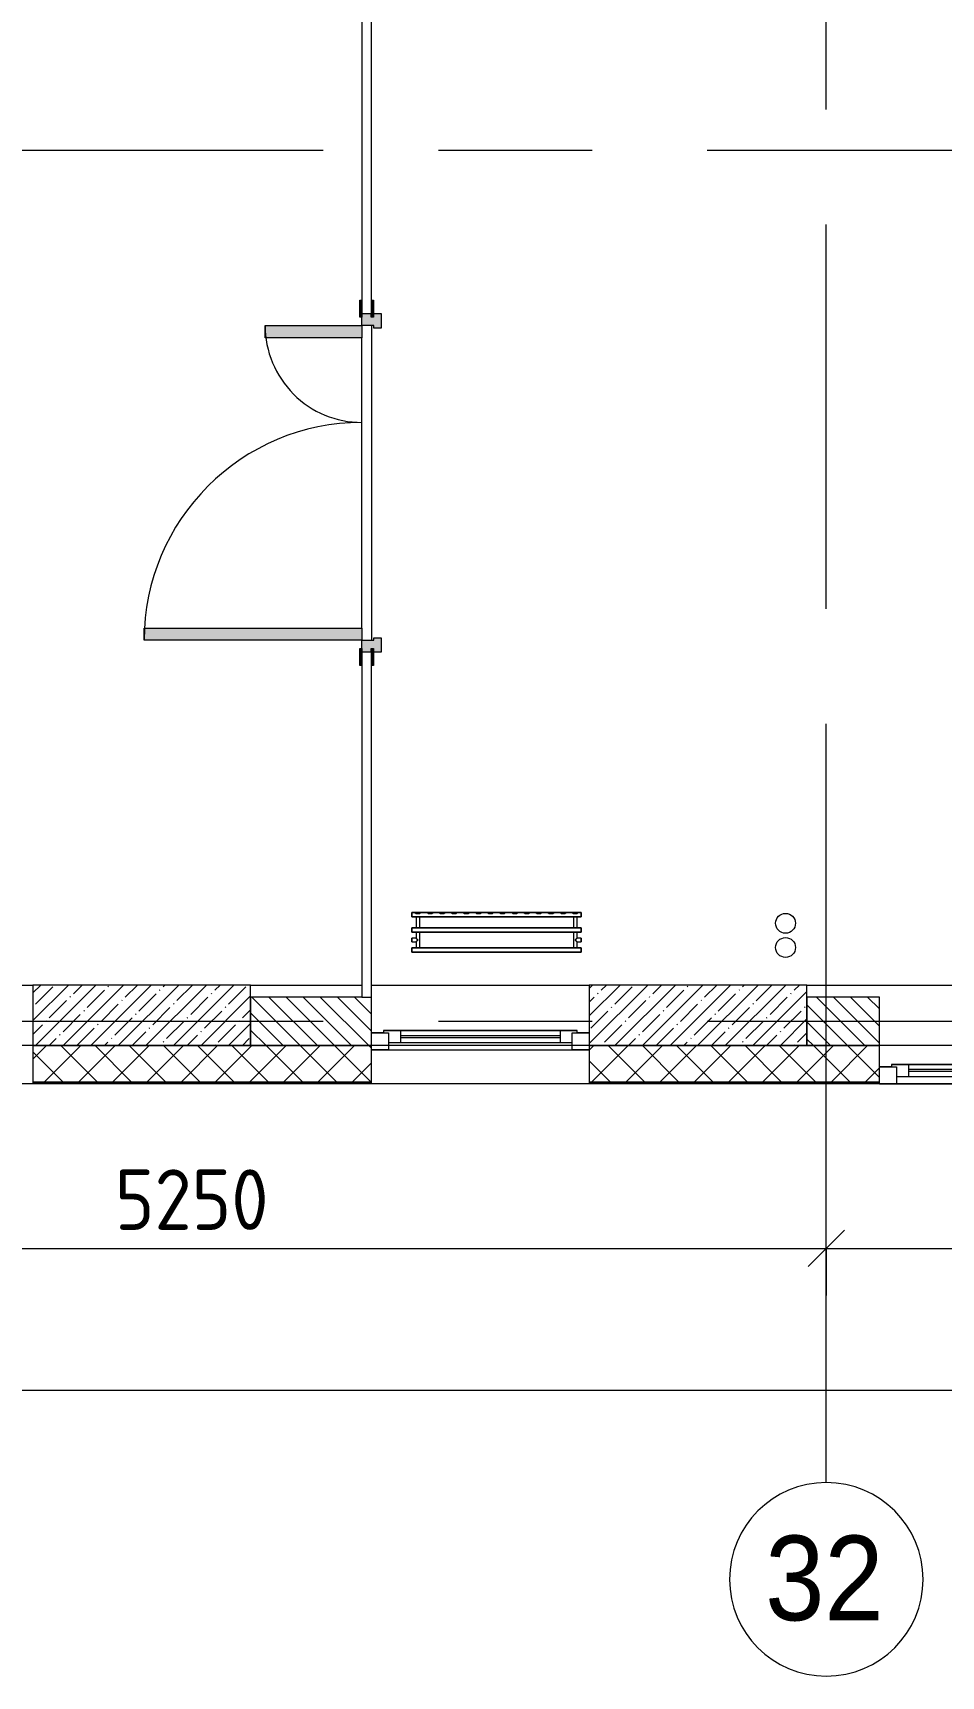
# Model space of a CAD drawing. Header units: millimetres. Extents: x 2623 to 210903, y -8553 to 29000.
# Drawn here: x 54226 to 57980, y -2706 to 4085 of the extents above; entities that cross this region are included whole.
import ezdxf

# ---------------------------------------------------------------- set-up
doc = ezdxf.new("R2010")
doc.units = ezdxf.units.MM
doc.linetypes.add('Осевая', pattern=[3175, 635, -476.25, 1587.5, -476.25])
for name, color, linetype, lineweight in [('A-ANNO-DIMS', 7, 'Continuous', 9), ('A-ANNO-DIMS-100', 7, 'Continuous', 9), ('A-DETL', 7, 'Continuous', 9), ('A-GLAZ', 7, 'Continuous', 9), ('A-WALL', 7, 'Continuous', 9), ('A-WALL-1', 7, 'Continuous', 13), ('I-WALL', 7, 'Continuous', 9), ('S-COLS', 7, 'Continuous', 9), ('Оси', 7, 'Continuous', 9), ('Оси-1', 7, 'Continuous', 20), ('Оси-2', 7, 'Осевая', 9)]:
    doc.layers.add(name, color=color, linetype=linetype, lineweight=lineweight)
for name, color, linetype, lineweight, true_color in [('A-DOOR-1', 7, 'Continuous', 9, 0xaaaaaa), ('A-DOOR-2', 7, 'Continuous', 9, 0xe2e2e2), ('A-DOOR-FRAM-1', 7, 'Continuous', 9, 0xe2e2e2), ('A-DOOR-FRAM-2', 7, 'Continuous', 9, 0xaaaaaa), ('M-EQPM-1', 7, 'Continuous', 9, 0xaaaaaa)]:
    doc.layers.add(name, color=color, linetype=linetype, lineweight=lineweight, true_color=true_color)
doc.styles.add('Arial', font='arial.ttf', dxfattribs={"width": 0.9, "height": 350})
doc.styles.add('ISOCPEUR', font='isocpeur.ttf', dxfattribs={"width": 0.9, "height": 250})
doc.dimstyles.new('ISO-2_5_0_9К_БОЛЬШОЙ', dxfattribs={"dimscale": 304.8, "dimtxt": 248.995294, "dimasz": 0.492126, "dimexe": 0.393701, "dimexo": 0.984252, "dimgap": 0, "dimtad": 1, "dimdec": 0, "dimrnd": 10, "dimzin": 0, "dimdsep": 46, "dimtxsty": 'ISOCPEUR', "dimblk1": 'OBLIQUE', "dimblk2": 'OBLIQUE', "dimsah": 1, "dimcen": 0.09, "dimdle": 0.393701, "dimazin": 0, "dimtfac": 1, "dimtdec": 4, "dimtix": 1, "dimtmove": 0, "dimatfit": 3, "dimfxl": 1, "dimtvp": 1, "dimtolj": 1, "dimtzin": 0, "dimarcsym": 2})
pattern_1 = [(45, (-63704.33, 0), (-57.024626, 57.024626), []), (45, (-63647.31, 0), (-57.024626, 57.024626), [100.806, -20.161, 3.353, -16.808])]

# ---------------------------------------------------------------- blocks, each defined once
blk = doc.blocks.new('120_Окно_СКБ_2Ст_Фрамуга сверху - 120_Окно_СКБ_2Ст_2300х2500_h_ ДОО-22877115-План монтажа стен и перегородок 3 этажа в осях 23-33')
at = {"layer": 'A-GLAZ'}
for p, q in [((-1150, 13), (-1150, 83)), ((-1150, 83), (-1080, 83)), ((1150, 83), (-1150, 83)), ((-1080, 83), (-1080, 13)), ((-1080, 83), (1080, 83)), ((520, 13), (520, 83)), ((520, 83), (590, 83)), ((590, 83), (590, 13)), ((1080, 13), (1080, 83)), ((1080, 83), (1150, 83)), ((1150, 83), (1150, 13)), ((-1080, 13), (-1150, 13)), ((-1150, 13), (-1100, 13)), ((-1080, 13), (-1100, 13)), ((-1100, 13), (-1100, 3)), ((-1100, 3), (540, 3)), ((540, 3), (-1100, 3)), ((520, 53), (-1080, 53)), ((-1080, 53), (-1080, 13)), ((-1030, 3), (-1030, 53)), ((-1030, 33), (470, 33)), ((470, 23), (-1030, 23)), ((470, 3), (470, 53)), ((520, 13), (520, 53)), ((590, 13), (520, 13)), ((540, 13), (520, 13)), ((540, 13), (570, 13)), ((540, 13), (570, 13)), ((540, 3), (540, 13)), ((590, 13), (570, 13)), ((570, 13), (570, 3)), ((570, 3), (1100, 3)), ((1100, 3), (570, 3)), ((1080, 53), (590, 53)), ((590, 53), (590, 13)), ((640, 3), (640, 53)), ((640, 33), (1030, 33)), ((1030, 23), (640, 23)), ((1030, 3), (1030, 53)), ((1080, 13), (1080, 53)), ((1150, 13), (1080, 13)), ((1100, 13), (1080, 13)), ((1100, 13), (1150, 13)), ((1100, 3), (1100, 13))]:
    blk.add_line(p, q, dxfattribs=at)
blk = doc.blocks.new('120_Окно_СКБ_1Ст - 120_Окно_СКБ_1Ст 900х2500_h_ с форточкой-22876038-План монтажа стен и перегородок 3 этажа в осях 23-33')
at = {"layer": 'A-GLAZ'}
for p, q in [((-450, -127), (-450, -57)), ((-450, -57), (-380, -57)), ((450, -57), (-450, -57)), ((-380, -57), (-380, -127)), ((380, -127), (380, -57)), ((380, -57), (450, -57)), ((450, -57), (450, -127)), ((-380, -127), (-450, -127)), ((-450, -127), (-400, -127)), ((-380, -127), (-400, -127)), ((-400, -127), (-400, -137)), ((380, -87), (-380, -87)), ((-380, -87), (-380, -127)), ((-330, -137), (-330, -87)), ((-330, -107), (330, -107)), ((330, -117), (-330, -117)), ((330, -137), (330, -87)), ((380, -127), (380, -87)), ((450, -127), (380, -127)), ((400, -127), (380, -127)), ((400, -127), (450, -127)), ((400, -137), (400, -127)), ((-400, -137), (400, -137)), ((400, -137), (-400, -137))]:
    blk.add_line(p, q, dxfattribs=at)
blk = doc.blocks.new('radiator_prado_classic_z_tip_30_po exemplyaru - Classic Z Тип 30-300-V28-План монтажа стен и перегородок 3 этажа в осях 23-33')
at = {"layer": 'M-EQPM-1'}
for p, q in [((0, 228), (0, 210)), ((700, 228), (0, 228)), ((0, 210), (0, 228)), ((0, 228), (12.5, 228)), ((0, 210), (700, 210)), ((17.5, 210), (0, 210)), ((12.5, 228), (37.5, 228)), ((37.5, 228), (12.5, 228)), ((12.5, 228), (37.5, 228)), ((12.5, 228), (17.5, 223)), ((12.5, 228), (17.5, 223)), ((32.5, 223), (17.5, 223)), ((17.5, 223), (32.5, 223)), ((17.5, 210), (17.5, 164)), ((17.5, 210), (17.5, 164)), ((26.9, 210), (17.5, 210)), ((17.5, 210), (32.5, 210)), ((32.5, 210), (17.5, 210)), ((17.5, 210), (32.2, 210)), ((26.2, 210), (18.5, 210)), ((32.5, 210), (26.9, 210)), ((31.5, 210), (26.9, 210)), ((32.2, 210), (32.5, 210)), ((32.5, 223), (37.5, 228)), ((37.5, 228), (32.5, 223)), ((32.5, 164), (32.5, 210)), ((32.5, 164), (32.5, 210)), ((667.5, 210), (32.5, 210)), ((37.5, 228), (62.5, 228)), ((62.5, 228), (87.5, 228)), ((87.5, 228), (62.5, 228)), ((62.5, 228), (87.5, 228)), ((62.5, 228), (67.5, 223)), ((62.5, 228), (67.5, 223)), ((82.5, 223), (67.5, 223)), ((67.5, 223), (82.5, 223)), ((82.5, 223), (87.5, 228)), ((87.5, 228), (82.5, 223)), ((87.5, 228), (112.5, 228)), ((112.5, 228), (137.5, 228)), ((137.5, 228), (112.5, 228)), ((112.5, 228), (137.5, 228)), ((112.5, 228), (117.5, 223)), ((112.5, 228), (117.5, 223)), ((132.5, 223), (117.5, 223)), ((117.5, 223), (132.5, 223)), ((132.5, 223), (137.5, 228)), ((137.5, 228), (132.5, 223)), ((137.5, 228), (162.5, 228)), ((162.5, 228), (187.5, 228)), ((187.5, 228), (162.5, 228)), ((162.5, 228), (187.5, 228)), ((162.5, 228), (167.5, 223)), ((162.5, 228), (167.5, 223)), ((182.5, 223), (167.5, 223)), ((167.5, 223), (182.5, 223)), ((182.5, 223), (187.5, 228)), ((187.5, 228), (182.5, 223)), ((187.5, 228), (212.5, 228)), ((212.5, 228), (237.5, 228)), ((237.5, 228), (212.5, 228)), ((212.5, 228), (237.5, 228)), ((212.5, 228), (217.5, 223)), ((212.5, 228), (217.5, 223)), ((232.5, 223), (217.5, 223)), ((217.5, 223), (232.5, 223)), ((232.5, 223), (237.5, 228)), ((237.5, 228), (232.5, 223)), ((237.5, 228), (262.5, 228)), ((262.5, 228), (287.5, 228)), ((287.5, 228), (262.5, 228)), ((262.5, 228), (287.5, 228)), ((262.5, 228), (267.5, 223)), ((262.5, 228), (267.5, 223)), ((282.5, 223), (267.5, 223)), ((267.5, 223), (282.5, 223)), ((282.5, 223), (287.5, 228)), ((287.5, 228), (282.5, 223)), ((287.5, 228), (312.5, 228)), ((312.5, 228), (337.5, 228)), ((337.5, 228), (312.5, 228)), ((312.5, 228), (337.5, 228)), ((312.5, 228), (317.5, 223)), ((312.5, 228), (317.5, 223)), ((332.5, 223), (317.5, 223)), ((317.5, 223), (332.5, 223)), ((332.5, 223), (337.5, 228)), ((337.5, 228), (332.5, 223)), ((337.5, 228), (362.5, 228)), ((362.5, 228), (387.5, 228)), ((387.5, 228), (362.5, 228)), ((362.5, 228), (387.5, 228)), ((362.5, 228), (367.5, 223)), ((362.5, 228), (367.5, 223)), ((382.5, 223), (367.5, 223)), ((367.5, 223), (382.5, 223)), ((382.5, 223), (387.5, 228)), ((387.5, 228), (382.5, 223)), ((387.5, 228), (412.5, 228)), ((412.5, 228), (437.5, 228)), ((437.5, 228), (412.5, 228)), ((412.5, 228), (437.5, 228)), ((412.5, 228), (417.5, 223)), ((412.5, 228), (417.5, 223)), ((432.5, 223), (417.5, 223)), ((417.5, 223), (432.5, 223)), ((432.5, 223), (437.5, 228)), ((437.5, 228), (432.5, 223)), ((437.5, 228), (462.5, 228)), ((462.5, 228), (487.5, 228)), ((487.5, 228), (462.5, 228)), ((462.5, 228), (487.5, 228)), ((462.5, 228), (467.5, 223)), ((462.5, 228), (467.5, 223)), ((482.5, 223), (467.5, 223)), ((467.5, 223), (482.5, 223)), ((482.5, 223), (487.5, 228)), ((487.5, 228), (482.5, 223)), ((487.5, 228), (512.5, 228)), ((512.5, 228), (537.5, 228)), ((537.5, 228), (512.5, 228)), ((512.5, 228), (537.5, 228)), ((512.5, 228), (517.5, 223)), ((512.5, 228), (517.5, 223)), ((532.5, 223), (517.5, 223)), ((517.5, 223), (532.5, 223)), ((532.5, 223), (537.5, 228)), ((537.5, 228), (532.5, 223)), ((537.5, 228), (562.5, 228)), ((562.5, 228), (587.5, 228)), ((587.5, 228), (562.5, 228)), ((562.5, 228), (587.5, 228)), ((562.5, 228), (567.5, 223)), ((562.5, 228), (567.5, 223)), ((582.5, 223), (567.5, 223)), ((567.5, 223), (582.5, 223)), ((582.5, 223), (587.5, 228)), ((587.5, 228), (582.5, 223)), ((587.5, 228), (612.5, 228)), ((612.5, 228), (637.5, 228)), ((637.5, 228), (612.5, 228)), ((612.5, 228), (637.5, 228)), ((612.5, 228), (617.5, 223)), ((612.5, 228), (617.5, 223)), ((632.5, 223), (617.5, 223)), ((617.5, 223), (632.5, 223)), ((632.5, 223), (637.5, 228)), ((637.5, 228), (632.5, 223)), ((637.5, 228), (662.5, 228)), ((687.5, 228), (662.5, 228)), ((662.5, 228), (687.5, 228)), ((662.5, 228), (667.5, 223)), ((662.5, 228), (667.5, 223)), ((662.8, 228), (687.5, 228)), ((682.5, 223), (667.5, 223)), ((667.5, 223), (682.5, 223)), ((667.5, 210), (667.5, 164)), ((667.5, 210), (667.5, 164)), ((682.5, 210), (667.5, 210)), ((667.5, 210), (682.5, 210)), ((669.7, 210), (667.5, 210)), ((667.5, 210), (682.5, 210)), ((681.5, 210), (668.5, 210)), ((678.7, 210), (669.7, 210)), ((682.5, 210), (678.7, 210)), ((682.5, 223), (687.5, 228)), ((687.5, 228), (682.5, 223)), ((682.5, 164), (682.5, 210)), ((682.5, 164), (682.5, 210)), ((700, 210), (682.5, 210)), ((687.5, 228), (700, 228)), ((700, 210), (700, 228)), ((700, 228), (700, 210)), ((700, 164), (0, 164)), ((0, 164), (0, 146)), ((0, 146), (0, 164)), ((0, 164), (17.5, 164)), ((0, 146), (700, 146)), ((17.5, 146), (0, 146)), ((18.5, 164), (17.5, 164)), ((17.5, 164), (32.5, 164)), ((32.5, 164), (17.5, 164)), ((17.5, 164), (32.5, 164)), ((17.5, 146), (17.5, 121.5)), ((17.5, 146), (17.5, 121.5)), ((17.5, 146), (17.8, 146)), ((32.5, 146), (17.5, 146)), ((17.5, 146), (32.5, 146)), ((32.5, 146), (17.5, 146)), ((17.8, 146), (18.5, 146)), ((19.7, 164), (18.5, 164)), ((18.5, 164), (26.2, 164)), ((18.5, 146), (19.7, 146)), ((26.2, 146), (18.5, 146)), ((23.1, 164), (19.7, 164)), ((19.7, 146), (21.2, 146)), ((21.2, 146), (23.1, 146)), ((25, 164), (23.1, 164)), ((23.1, 146), (25, 146)), ((28.7, 164), (25, 164)), ((25, 146), (26.9, 146)), ((26.9, 164), (31.5, 164)), ((26.9, 146), (28.7, 146)), ((31.5, 146), (26.9, 146)), ((32.5, 164), (28.7, 164)), ((28.7, 146), (32.5, 146)), ((32.5, 164), (667.5, 164)), ((32.5, 82), (32.5, 146)), ((32.5, 82), (32.5, 146)), ((667.5, 146), (32.5, 146)), ((682.5, 164), (667.5, 164)), ((667.5, 164), (667.8, 164)), ((671.2, 164), (667.5, 164)), ((667.5, 164), (682.5, 164)), ((667.5, 146), (667.5, 82)), ((667.5, 146), (667.5, 82)), ((667.5, 146), (667.8, 146)), ((667.8, 146), (667.5, 146)), ((667.5, 146), (673.1, 146)), ((682.5, 146), (667.5, 146)), ((667.8, 164), (682.2, 164)), ((667.8, 146), (682.5, 146)), ((668.5, 146), (667.8, 146)), ((668.5, 164), (681.5, 164)), ((669.7, 146), (668.5, 146)), ((681.5, 146), (668.5, 146)), ((671.2, 146), (669.7, 146)), ((675, 164), (671.2, 164)), ((673.1, 146), (671.2, 146)), ((675, 146), (673.1, 146)), ((673.1, 146), (676.9, 146)), ((681.5, 164), (675, 164)), ((676.9, 146), (675, 146)), ((682.5, 146), (676.9, 146)), ((676.9, 146), (680.3, 146)), ((680.3, 146), (682.5, 146)), ((682.5, 164), (681.5, 164)), ((682.2, 164), (682.5, 164)), ((682.5, 164), (700, 164)), ((682.5, 121.5), (682.5, 146)), ((682.5, 121.5), (682.5, 146)), ((700, 146), (682.5, 146)), ((700, 146), (700, 164)), ((700, 164), (700, 146)), ((17.5, 121.5), (0, 121.5)), ((17.5, 121.5), (0, 121.5)), ((0, 121.5), (0, 121.2)), ((0, 106.5), (0, 121.5)), ((0, 121.2), (0, 106.8)), ((0, 121.2), (0, 120.5)), ((0, 120.5), (0, 121.2)), ((0, 121.2), (0, 121.2)), ((0, 120.5), (0, 119.3)), ((0, 119.3), (0, 120.5)), ((0, 119.3), (0, 117.8)), ((0, 117.8), (0, 119.3)), ((0, 117.8), (0, 115.9)), ((0, 115.9), (0, 117.8)), ((0, 115.9), (0, 114)), ((0, 114), (0, 115.9)), ((0, 114), (0, 112.1)), ((0, 112.1), (0, 114)), ((0, 112.1), (0, 110.2)), ((0, 110.2), (0, 112.1)), ((0, 110.2), (0, 108.7)), ((0, 108.7), (0, 110.2)), ((0, 108.7), (0, 106.8)), ((0, 106.8), (0, 108.7)), ((0, 106.8), (0, 106.5)), ((0, 106.8), (0, 106.8)), ((0, 106.5), (17.5, 106.5)), ((0, 106.5), (17.5, 106.5)), ((700, 82), (0, 82)), ((0, 82), (0, 64)), ((0, 64), (0, 82)), ((0, 82), (17.5, 82)), ((17.5, 106.5), (17.5, 82)), ((17.5, 106.5), (17.5, 82)), ((23.1, 82), (17.5, 82)), ((17.5, 82), (32.5, 82)), ((32.5, 82), (17.5, 82)), ((17.5, 82), (32.5, 82)), ((18.5, 82), (26.2, 82)), ((25, 82), (23.1, 82)), ((26.9, 82), (25, 82)), ((30.3, 82), (26.9, 82)), ((26.9, 82), (31.5, 82)), ((31.5, 82), (30.3, 82)), ((32.2, 82), (31.5, 82)), ((32.5, 82), (32.2, 82)), ((32.5, 82), (667.5, 82)), ((682.5, 82), (667.5, 82)), ((667.5, 82), (667.8, 82)), ((673.1, 82), (667.5, 82)), ((667.5, 82), (682.5, 82)), ((667.8, 82), (668.5, 82)), ((668.5, 82), (669.7, 82)), ((668.5, 82), (681.5, 82)), ((669.7, 82), (671.2, 82)), ((671.2, 82), (673.1, 82)), ((673.1, 82), (675, 82)), ((680.3, 82), (673.1, 82)), ((675, 82), (676.9, 82)), ((676.9, 82), (678.7, 82)), ((678.7, 82), (680.3, 82)), ((680.3, 82), (681.5, 82)), ((681.5, 82), (680.3, 82)), ((681.5, 82), (682.2, 82)), ((682.2, 82), (681.5, 82)), ((682.2, 82), (682.5, 82)), ((682.5, 82), (682.2, 82)), ((700, 121.5), (682.5, 121.5)), ((700, 121.5), (682.5, 121.5)), ((682.5, 82), (682.5, 106.5)), ((682.5, 106.5), (700, 106.5)), ((682.5, 82), (682.5, 106.5)), ((682.5, 106.5), (700, 106.5)), ((682.5, 82), (700, 82)), ((700, 121.5), (700, 106.5)), ((700, 121.2), (700, 121.5)), ((700, 121.5), (700, 121.2)), ((700, 121.2), (700, 121.5)), ((700, 107.5), (700, 121.2)), ((700, 121.2), (700, 108.7)), ((700, 106.8), (700, 121.2)), ((700, 108.7), (700, 106.8)), ((700, 106.8), (700, 107.5)), ((700, 106.5), (700, 106.8)), ((700, 106.8), (700, 106.5)), ((700, 106.5), (700, 106.8)), ((700, 64), (700, 82)), ((700, 82), (700, 64)), ((700, 64), (0, 64)), ((0, 64), (700, 64))]:
    blk.add_line(p, q, dxfattribs=at)
for points, knots in [([(17.8, 121.2), (17.7, 121.3), (17.7, 121.3), (17.5, 121.5), (17.5, 121.5), (17.5, 121.5)], [0.8571429, 0.8571429, 0.8571429, 0.8571429, 0.8928571, 0.9285714, 1, 1, 1, 1]), ([(17.5, 121.5), (17.5, 121.5), (17.5, 121.5), (17.7, 121.3), (17.7, 121.3), (17.8, 121.2)], [0, 0, 0, 0, 0.0714286, 0.1071429, 0.1428571, 0.1428571, 0.1428571, 0.1428571]), ([(17.5, 121.5), (17.5, 121.5), (17.5, 121.5), (17.7, 121.3), (17.7, 121.3), (17.8, 121.2)], [0, 0, 0, 0, 0.0714286, 0.1071429, 0.1428571, 0.1428571, 0.1428571, 0.1428571]), ([(25, 114), (24.5, 114.5), (23.6, 115.4), (22.4, 116.6), (21.6, 117.4), (21.1, 117.9), (20.8, 118.2), (20.5, 118.5), (20.2, 118.8), (19.8, 119.1), (19.6, 119.4), (19.3, 119.7), (19, 120), (18.7, 120.3), (18.5, 120.5), (18.3, 120.7), (18.1, 120.9), (17.9, 121.1), (17.8, 121.2), (17.7, 121.3), (17.5, 121.5), (17.5, 121.5), (17.5, 121.5)], [0, 0, 0, 0, 0.142857, 0.285714, 0.357143, 0.392857, 0.428571, 0.464286, 0.5, 0.535714, 0.571429, 0.607143, 0.642857, 0.678571, 0.714286, 0.75, 0.785714, 0.821429, 0.857143, 0.892857, 0.928571, 1, 1, 1, 1]), ([(17.5, 106.5), (17.5, 106.5), (17.5, 106.5), (17.7, 106.7), (17.8, 106.8), (17.9, 106.9), (18.1, 107.1), (18.3, 107.3), (18.5, 107.5), (18.7, 107.7), (19, 108), (19.3, 108.3), (19.6, 108.6), (19.8, 108.9), (20.3, 109.3), (20.7, 109.7), (21.1, 110.1), (21.6, 110.6), (22.4, 111.4), (23.6, 112.6), (24.5, 113.5), (25, 114)], [0, 0, 0, 0, 0.071429, 0.107143, 0.142857, 0.178571, 0.214286, 0.25, 0.285714, 0.321429, 0.357143, 0.392857, 0.428571, 0.464286, 0.5, 0.571429, 0.607143, 0.642857, 0.714286, 0.857143, 1, 1, 1, 1]), ([(17.5, 106.5), (17.5, 106.5), (17.5, 106.5), (17.7, 106.7), (17.7, 106.7), (17.8, 106.8)], [0, 0, 0, 0, 0.0714286, 0.1071429, 0.1428571, 0.1428571, 0.1428571, 0.1428571]), ([(17.8, 106.8), (17.7, 106.7), (17.7, 106.7), (17.5, 106.5), (17.5, 106.5), (17.5, 106.5)], [0.8571429, 0.8571429, 0.8571429, 0.8571429, 0.8928571, 0.9285714, 1, 1, 1, 1]), ([(17.8, 106.8), (17.7, 106.7), (17.7, 106.7), (17.5, 106.5), (17.5, 106.5), (17.5, 106.5)], [0.8571429, 0.8571429, 0.8571429, 0.8571429, 0.8928571, 0.9285714, 1, 1, 1, 1]), ([(17.8, 121.2), (17.8, 121.2), (17.9, 121.1), (18.1, 120.9), (18.3, 120.7), (18.5, 120.5), (18.7, 120.3), (19, 120), (19.3, 119.7), (19.6, 119.4), (19.8, 119.1), (20.3, 118.7), (20.7, 118.3), (21.1, 117.9), (21.6, 117.4), (22.4, 116.6), (23.1, 115.9), (23.6, 115.4)], [0.1428571, 0.1428571, 0.1428571, 0.1428571, 0.1785714, 0.2142857, 0.25, 0.2857143, 0.3214286, 0.3571429, 0.3928571, 0.4285714, 0.4642857, 0.5, 0.5714286, 0.6071429, 0.6428571, 0.7142857, 0.8571429, 0.8571429, 0.8571429, 0.8571429]), ([(22.1, 111.1), (21.9, 110.9), (21.6, 110.6), (21.1, 110.1), (20.8, 109.8), (20.5, 109.5), (20.2, 109.2), (19.8, 108.9), (19.6, 108.6), (19.3, 108.3), (19, 108), (18.7, 107.7), (18.5, 107.5), (18.3, 107.3), (18.1, 107.1), (17.9, 106.9), (17.8, 106.8), (17.8, 106.8)], [0.2857143, 0.2857143, 0.2857143, 0.2857143, 0.3571429, 0.3928571, 0.4285714, 0.4642857, 0.5, 0.5357143, 0.5714286, 0.6071429, 0.6428571, 0.6785714, 0.7142857, 0.75, 0.7857143, 0.8214286, 0.8571429, 0.8571429, 0.8571429, 0.8571429]), ([(17.8, 106.8), (17.8, 106.8), (17.9, 106.9), (18.1, 107.1), (18.3, 107.3), (18.5, 107.5), (18.7, 107.7), (19, 108), (19.3, 108.3), (19.6, 108.6), (19.9, 108.8), (20.3, 109.3), (20.6, 109.6), (20.8, 109.8)], [0.1428571, 0.1428571, 0.1428571, 0.1428571, 0.1785714, 0.2142857, 0.25, 0.2857143, 0.3214286, 0.3571429, 0.3928571, 0.4285714, 0.4642857, 0.5, 0.5714286, 0.5714286, 0.5714286, 0.5714286]), ([(19.6, 119.4), (19.7, 119.3), (19.9, 119.2), (20.3, 118.7), (20.6, 118.4), (20.8, 118.2)], [0.4285714, 0.4285714, 0.4285714, 0.4285714, 0.4642857, 0.5, 0.5714286, 0.5714286, 0.5714286, 0.5714286]), ([(22.1, 116.9), (21.9, 117.1), (21.6, 117.4), (21.1, 117.9), (20.9, 118.1), (20.8, 118.2)], [0.2857143, 0.2857143, 0.2857143, 0.2857143, 0.3571429, 0.3928571, 0.4285714, 0.4285714, 0.4285714, 0.4285714]), ([(20.8, 118.2), (20.9, 118.1), (21.1, 117.9), (21.6, 117.4), (21.9, 117.1), (22.1, 116.9)], [0.5714286, 0.5714286, 0.5714286, 0.5714286, 0.6071429, 0.6428571, 0.7142857, 0.7142857, 0.7142857, 0.7142857]), ([(20.8, 109.8), (20.9, 109.9), (21.1, 110.1), (21.6, 110.6), (21.9, 110.9), (22.1, 111.1)], [0.5714286, 0.5714286, 0.5714286, 0.5714286, 0.6071429, 0.6428571, 0.7142857, 0.7142857, 0.7142857, 0.7142857]), ([(22.1, 111.1), (21.9, 110.9), (21.6, 110.6), (21.1, 110.1), (20.9, 109.9), (20.8, 109.8)], [0.2857143, 0.2857143, 0.2857143, 0.2857143, 0.3571429, 0.3928571, 0.4285714, 0.4285714, 0.4285714, 0.4285714]), ([(675, 114), (675.5, 114.5), (676.4, 115.4), (677.6, 116.6), (678.4, 117.4), (678.9, 117.9), (679.2, 118.2), (679.5, 118.5), (679.8, 118.8), (680.1, 119.2), (680.4, 119.4), (680.7, 119.7), (681, 120), (681.3, 120.3), (681.5, 120.5), (681.7, 120.7), (681.9, 120.9), (682.1, 121.1), (682.2, 121.2), (682.3, 121.3), (682.5, 121.5), (682.5, 121.5), (682.5, 121.5)], [0, 0, 0, 0, 0.142857, 0.285714, 0.357143, 0.392857, 0.428571, 0.464286, 0.5, 0.535714, 0.571429, 0.607143, 0.642857, 0.678571, 0.714286, 0.75, 0.785714, 0.821429, 0.857143, 0.892857, 0.928571, 1, 1, 1, 1]), ([(682.5, 106.5), (682.5, 106.5), (682.5, 106.5), (682.3, 106.7), (682.2, 106.8), (682.1, 106.9), (681.9, 107.1), (681.7, 107.3), (681.5, 107.5), (681.3, 107.7), (681, 108), (680.7, 108.3), (680.4, 108.6), (680.1, 108.8), (679.7, 109.3), (679.3, 109.7), (678.9, 110.1), (678.4, 110.6), (677.6, 111.4), (676.4, 112.6), (675.5, 113.5), (675, 114)], [0, 0, 0, 0, 0.071429, 0.107143, 0.142857, 0.178571, 0.214286, 0.25, 0.285714, 0.321429, 0.357143, 0.392857, 0.428571, 0.464286, 0.5, 0.571429, 0.607143, 0.642857, 0.714286, 0.857143, 1, 1, 1, 1]), ([(682.2, 121.2), (682.2, 121.2), (682.1, 121.1), (681.9, 120.9), (681.7, 120.7), (681.5, 120.5), (681.3, 120.3), (681, 120), (680.7, 119.7), (680.4, 119.4), (680.1, 119.2), (679.7, 118.7), (679.3, 118.3), (678.9, 117.9), (678.4, 117.4), (677.6, 116.6), (676.9, 115.9), (676.4, 115.4)], [0.1428571, 0.1428571, 0.1428571, 0.1428571, 0.1785714, 0.2142857, 0.25, 0.2857143, 0.3214286, 0.3571429, 0.3928571, 0.4285714, 0.4642857, 0.5, 0.5714286, 0.6071429, 0.6428571, 0.7142857, 0.8571429, 0.8571429, 0.8571429, 0.8571429]), ([(682.2, 121.2), (682.2, 121.2), (682.1, 121.1), (681.9, 120.9), (681.7, 120.7), (681.5, 120.5), (681.3, 120.3), (681, 120), (680.7, 119.7), (680.4, 119.4), (680.1, 119.2), (679.7, 118.7), (679.3, 118.3), (678.9, 117.9), (678.4, 117.4), (677.6, 116.6), (676.9, 115.9), (676.4, 115.4)], [0.1428571, 0.1428571, 0.1428571, 0.1428571, 0.1785714, 0.2142857, 0.25, 0.2857143, 0.3214286, 0.3571429, 0.3928571, 0.4285714, 0.4642857, 0.5, 0.5714286, 0.6071429, 0.6428571, 0.7142857, 0.8571429, 0.8571429, 0.8571429, 0.8571429]), ([(676.4, 115.4), (676.9, 115.9), (677.6, 116.6), (678.4, 117.4), (678.9, 117.9), (679.2, 118.2), (679.5, 118.5), (679.8, 118.8), (680.1, 119.2), (680.4, 119.4), (680.7, 119.7), (681, 120), (681.3, 120.3), (681.5, 120.5), (681.7, 120.7), (681.9, 120.9), (682.1, 121.1), (682.2, 121.2), (682.2, 121.2)], [0.1428571, 0.1428571, 0.1428571, 0.1428571, 0.2857143, 0.3571429, 0.3928571, 0.4285714, 0.4642857, 0.5, 0.5357143, 0.5714286, 0.6071429, 0.6428571, 0.6785714, 0.7142857, 0.75, 0.7857143, 0.8214286, 0.8571429, 0.8571429, 0.8571429, 0.8571429]), ([(677.9, 111.1), (678.1, 110.9), (678.4, 110.6), (678.9, 110.1), (679.2, 109.8), (679.5, 109.5), (679.8, 109.2), (680.1, 108.8), (680.4, 108.6), (680.7, 108.3), (681, 108), (681.3, 107.7), (681.5, 107.5), (681.7, 107.3), (681.9, 107.1), (682.1, 106.9), (682.2, 106.8), (682.2, 106.8)], [0.2857143, 0.2857143, 0.2857143, 0.2857143, 0.3571429, 0.3928571, 0.4285714, 0.4642857, 0.5, 0.5357143, 0.5714286, 0.6071429, 0.6428571, 0.6785714, 0.7142857, 0.75, 0.7857143, 0.8214286, 0.8571429, 0.8571429, 0.8571429, 0.8571429]), ([(677.9, 111.1), (678.1, 110.9), (678.4, 110.6), (678.9, 110.1), (679.2, 109.8), (679.5, 109.5), (679.8, 109.2), (680.1, 108.8), (680.4, 108.6), (680.7, 108.3), (681, 108), (681.3, 107.7), (681.5, 107.5), (681.7, 107.3), (681.9, 107.1), (682.1, 106.9), (682.2, 106.8), (682.2, 106.8)], [0.2857143, 0.2857143, 0.2857143, 0.2857143, 0.3571429, 0.3928571, 0.4285714, 0.4642857, 0.5, 0.5357143, 0.5714286, 0.6071429, 0.6428571, 0.6785714, 0.7142857, 0.75, 0.7857143, 0.8214286, 0.8571429, 0.8571429, 0.8571429, 0.8571429]), ([(682.2, 106.8), (682.2, 106.8), (682.1, 106.9), (681.9, 107.1), (681.7, 107.3), (681.5, 107.5), (681.3, 107.7), (681, 108), (680.7, 108.3), (680.4, 108.6), (680.1, 108.8), (679.7, 109.3), (679.3, 109.7), (678.9, 110.1), (678.4, 110.6), (678.1, 110.9), (677.9, 111.1)], [0.1428571, 0.1428571, 0.1428571, 0.1428571, 0.1785714, 0.2142857, 0.25, 0.2857143, 0.3214286, 0.3571429, 0.3928571, 0.4285714, 0.4642857, 0.5, 0.5714286, 0.6071429, 0.6428571, 0.7142857, 0.7142857, 0.7142857, 0.7142857]), ([(682.5, 121.5), (682.5, 121.5), (682.5, 121.5), (682.3, 121.3), (682.3, 121.3), (682.2, 121.2)], [0, 0, 0, 0, 0.0714286, 0.1071429, 0.1428571, 0.1428571, 0.1428571, 0.1428571]), ([(682.5, 121.5), (682.5, 121.5), (682.5, 121.5), (682.3, 121.3), (682.3, 121.3), (682.2, 121.2)], [0, 0, 0, 0, 0.0714286, 0.1071429, 0.1428571, 0.1428571, 0.1428571, 0.1428571]), ([(682.2, 121.2), (682.3, 121.3), (682.3, 121.3), (682.5, 121.5), (682.5, 121.5), (682.5, 121.5)], [0.8571429, 0.8571429, 0.8571429, 0.8571429, 0.8928571, 0.9285714, 1, 1, 1, 1]), ([(682.2, 106.8), (682.3, 106.7), (682.3, 106.7), (682.5, 106.5), (682.5, 106.5), (682.5, 106.5)], [0.8571429, 0.8571429, 0.8571429, 0.8571429, 0.8928571, 0.9285714, 1, 1, 1, 1]), ([(682.2, 106.8), (682.3, 106.7), (682.3, 106.7), (682.5, 106.5), (682.5, 106.5), (682.5, 106.5)], [0.8571429, 0.8571429, 0.8571429, 0.8571429, 0.8928571, 0.9285714, 1, 1, 1, 1]), ([(682.5, 106.5), (682.5, 106.5), (682.5, 106.5), (682.3, 106.7), (682.3, 106.7), (682.2, 106.8)], [0, 0, 0, 0, 0.0714286, 0.1071429, 0.1428571, 0.1428571, 0.1428571, 0.1428571])]:
    blk.add_open_spline(points, degree=3, knots=knots, dxfattribs=at)
for points in [[(19.6, 119.4), (19.5, 119.5), (19.3, 119.7), (19, 120), (18.7, 120.3), (18.5, 120.5), (18.3, 120.7), (18.1, 120.9), (17.9, 121.1), (17.8, 121.2), (17.8, 121.2)], [(17.8, 121.2), (17.8, 121.2), (17.9, 121.1), (18.1, 120.9), (18.3, 120.7), (18.5, 120.5), (18.7, 120.3), (19, 120), (19.3, 119.7), (19.5, 119.5), (19.6, 119.4)], [(20.8, 109.8), (20.7, 109.7), (20.5, 109.5), (20.2, 109.2), (19.9, 108.8), (19.6, 108.6), (19.3, 108.3), (19, 108), (18.7, 107.7), (18.5, 107.5), (18.3, 107.3), (18.1, 107.1), (17.9, 106.9), (17.8, 106.8), (17.8, 106.8)], [(20.8, 118.2), (20.7, 118.3), (20.5, 118.5), (20.2, 118.8), (19.9, 119.2), (19.7, 119.3), (19.6, 119.4)], [(23.6, 115.4), (23.1, 115.9), (22.6, 116.4), (22.1, 116.9)], [(22.1, 116.9), (22.6, 116.4), (23.1, 115.9), (23.6, 115.4)], [(25, 114), (24.5, 113.5), (23.6, 112.6), (22.6, 111.6), (22.1, 111.1)], [(22.1, 111.1), (22.6, 111.6), (23.1, 112.1), (23.6, 112.6)], [(23.6, 112.6), (23.1, 112.1), (22.6, 111.6), (22.1, 111.1)], [(25, 114), (24.5, 114.5), (24, 115), (23.6, 115.4)], [(23.6, 115.4), (24, 115), (24.5, 114.5), (25, 114)], [(23.6, 115.4), (24, 115), (24.5, 114.5), (25, 114)], [(23.6, 112.6), (24, 113), (24.5, 113.5), (25, 114)], [(25, 114), (24.5, 113.5), (24, 113), (23.6, 112.6)], [(676.4, 115.4), (676, 115), (675.5, 114.5), (675, 114)], [(676.4, 115.4), (676, 115), (675.5, 114.5), (675, 114)], [(675, 114), (675.5, 114.5), (676, 115), (676.4, 115.4)], [(675, 114), (675.5, 113.5), (676.4, 112.6), (677.4, 111.6), (677.9, 111.1)], [(675, 114), (675.5, 113.5), (676.4, 112.6), (677.4, 111.6), (677.9, 111.1)], [(677.9, 111.1), (677.4, 111.6), (676.4, 112.6), (675.5, 113.5), (675, 114)]]:
    blk.add_open_spline(points, degree=3, dxfattribs=at)
blk = doc.blocks.new('110_Дверь_СКБ_2Ст - Д-5_п__в составе перегородки _не входит в спец__-32680317-План монтажа стен и перегородок 3 этажа в осях 23-33')
at = {"layer": 'A-DOOR-2'}
h = blk.add_hatch(color=256, dxfattribs=at)
h.paths.add_polyline_path([(712.5, -20), (712.5, 60), (652.5, 60), (652.5, 30), (662.5, 30), (662.5, -20)])
h.paths.add_polyline_path([(-627.5, 60), (-687.5, 60), (-687.5, -20), (-637.5, -20), (-637.5, 30), (-627.5, 30)])
for points in [[(712.5, 19), (712.5, 20), (697.5, 19)], [(-587.5, -20), (-637.5, -20), (-637.5, -420), (-587.5, -420)], [(662.5, -920), (662.5, -20), (612.5, -20), (612.5, -920)]]:
    blk.add_hatch(color=256, dxfattribs=at).paths.add_polyline_path(points)
at = {"layer": 'A-DOOR-FRAM-1'}
for points in [[(-672.5, 28), (-742.5, 28), (-742.5, 20), (-672.5, 20)], [(767.5, 28), (697.5, 28), (697.5, 20), (767.5, 20)], [(-672.5, -20), (-742.5, -20), (-742.5, -28), (-672.5, -28)], [(767.5, -20), (697.5, -20), (697.5, -28), (767.5, -28)]]:
    blk.add_hatch(color=256, dxfattribs=at).paths.add_polyline_path(points)
at = {"layer": 'A-DOOR-1'}
for p, q in [((-637.5, -20), (-587.5, -20)), ((-637.5, -420), (-637.5, -20)), ((-587.5, -20), (-587.5, -420)), ((612.5, -20), (662.5, -20)), ((612.5, -920), (612.5, -20)), ((662.5, -20), (662.5, -920)), ((-587.5, -420), (-637.5, -420)), ((662.5, -920), (612.5, -920))]:
    blk.add_line(p, q, dxfattribs=at)
for centre, radius, start, end in [((-637.5, -20), 400, 270, 0), ((662.5, -20), 900, 180, 270)]:
    blk.add_arc(centre, radius, start, end, dxfattribs=at)
at = {"layer": 'A-DOOR-FRAM-2'}
for p, q in [((-742.5, 28), (-672.5, 28)), ((-742.5, 20), (-742.5, 28)), ((-672.5, 20), (-742.5, 20)), ((-687.5, 60), (-627.5, 60)), ((-687.5, -20), (-687.5, 60)), ((-687.5, 20), (-672.5, 20)), ((-687.5, 19), (-687.5, 20)), ((-672.5, 19), (-687.5, 19)), ((-672.5, 28), (-672.5, 20)), ((-672.5, 20), (-672.5, 19)), ((-637.5, 30), (-637.5, -20)), ((-627.5, 30), (-637.5, 30)), ((-627.5, 60), (-627.5, 30)), ((652.5, 60), (712.5, 60)), ((652.5, 30), (652.5, 60)), ((662.5, 30), (652.5, 30)), ((662.5, -20), (662.5, 30)), ((697.5, 20), (697.5, 28)), ((697.5, 28), (767.5, 28)), ((697.5, 19), (697.5, 20)), ((697.5, 20), (712.5, 20)), ((767.5, 20), (697.5, 20)), ((712.5, 19), (697.5, 19)), ((712.5, 60), (712.5, -20)), ((712.5, 20), (712.5, 19)), ((767.5, 28), (767.5, 20)), ((-742.5, -20), (-672.5, -20)), ((-742.5, -28), (-742.5, -20)), ((-672.5, -28), (-742.5, -28)), ((-637.5, -20), (-687.5, -20)), ((-672.5, -20), (-672.5, -28)), ((712.5, -20), (662.5, -20)), ((697.5, -28), (697.5, -20)), ((697.5, -20), (767.5, -20)), ((767.5, -28), (697.5, -28)), ((767.5, -20), (767.5, -28))]:
    blk.add_line(p, q, dxfattribs=at)
blk = doc.blocks.new('Ось сетки - D8-29747960-План монтажа стен и перегородок 3 этажа в осях 23-33')
at = {"layer": 'Оси-1'}
for start, end in [(360, 180), (180, 360)]:
    blk.add_arc((0, 0), 4, start, end, dxfattribs=at)
blk = doc.blocks.new('DIMBLOCK24-План монтажа стен и перегородок 3 этажа в осях 23-33')
at = {"layer": 'A-ANNO-DIMS-100'}
for p, q in [((52255.7, -1132.6), (52255.7, -818.6)), ((57505.7, -1132.6), (57505.7, -818.6)), ((52255.7, -938.6), (57505.7, -938.6)), ((52255.7, -938.6), (52255.7, -1132.6)), ((57505.7, -938.6), (57505.7, -1132.6))]:
    blk.add_line(p, q, dxfattribs=at)
at = {"layer": 'A-ANNO-DIMS-100', "lineweight": 20}
for p, q in [((52255.7, -938.6), (52330.7, -863.6)), ((57505.7, -938.6), (57580.7, -863.6)), ((52255.7, -938.6), (52180.7, -1013.6)), ((57505.7, -938.6), (57430.7, -1013.6))]:
    blk.add_line(p, q, dxfattribs=at)
at = {"layer": 'A-ANNO-DIMS-100', "color": 0, "insert": (54564.6, -612), "char_height": 250, "width": 758.478, "attachment_point": 1, "line_spacing_factor": 1.149209, "style": 'ISOCPEUR'}
blk.add_mtext('5250', dxfattribs=at)
blk = doc.blocks.new('_Oblique')
at = {"color": 0, "linetype": 'ByBlock', "lineweight": -2}
blk.add_line((-0.5, -0.5), (0.5, 0.5), dxfattribs=at)
blk = doc.blocks.new('DIMBLOCK25-План монтажа стен и перегородок 3 этажа в осях 23-33')
at = {"layer": 'A-ANNO-DIMS-100'}
for p, q in [((57505.7, -1132.6), (57505.7, -818.6)), ((61305.7, -1132.6), (61305.7, -818.6)), ((57505.7, -938.6), (61425.7, -938.6)), ((57505.7, -938.6), (57505.7, -1132.6)), ((61305.7, -938.6), (61305.7, -1132.6))]:
    blk.add_line(p, q, dxfattribs=at)
at = {"layer": 'A-ANNO-DIMS-100', "lineweight": 20}
for p, q in [((57505.7, -938.6), (57580.7, -863.6)), ((61305.7, -938.6), (61380.7, -863.6)), ((57505.7, -938.6), (57430.7, -1013.6)), ((61305.7, -938.6), (61230.7, -1013.6))]:
    blk.add_line(p, q, dxfattribs=at)
at = {"layer": 'A-ANNO-DIMS-100', "color": 0, "insert": (59089.6, -612), "char_height": 250, "width": 758.478, "attachment_point": 1, "line_spacing_factor": 1.149209, "style": 'ISOCPEUR'}
blk.add_mtext('3800', dxfattribs=at)
blk = doc.blocks.new('DIMBLOCK26-План монтажа стен и перегородок 3 этажа в осях 23-33')
at = {"layer": 'A-ANNO-DIMS-100'}
for p, q in [((20855.7, -1717.9), (20855.7, -1404)), ((61305.7, -1717.9), (61305.7, -1404)), ((20735.7, -1524), (61425.7, -1524)), ((20855.7, -1524), (20855.7, -1717.9)), ((61305.7, -1524), (61305.7, -1717.9))]:
    blk.add_line(p, q, dxfattribs=at)
at = {"layer": 'A-ANNO-DIMS-100', "lineweight": 20}
for p, q in [((20855.7, -1524), (20930.7, -1449)), ((61305.7, -1524), (61380.7, -1449)), ((20855.7, -1524), (20780.7, -1599)), ((61305.7, -1524), (61230.7, -1599))]:
    blk.add_line(p, q, dxfattribs=at)
at = {"layer": 'A-ANNO-DIMS-100', "color": 0, "insert": (40661.7, -1197.4), "char_height": 250, "width": 1005.558, "attachment_point": 1, "line_spacing_factor": 1.149209, "style": 'ISOCPEUR'}
blk.add_mtext('40450', dxfattribs=at)

msp = doc.modelspace()

# ---------------------------------------------------------------- hatches: boundary and pattern name
at = {"layer": 'A-WALL'}
h = msp.add_hatch(dxfattribs=at)
h.set_pattern_fill('FP_6', color=256, style=0, pattern_type=2)
h.set_pattern_definition([(135, (-63704.333, 0), (-35.35534, -35.35534), [])])
h.paths.add_polyline_path([(57725.7, -100), (57725.7, 100), (57425.7, 100), (57425.7, -100)])
h.paths.add_polyline_path([(55125.7, -100), (55625.7, -100), (55625.7, 100), (55125.7, 100)])
h.paths.add_polyline_path([(52635.9, -100), (53325.7, -100), (53325.7, 100), (52275.7, 100), (52275.7, -100)])
h.paths.add_polyline_path([(49975.7, -100), (49975.7, 100), (49725.7, 100), (49725.7, -100)])
h.paths.add_polyline_path([(47543.2, -100), (47925.7, -100), (47925.7, 100), (47025.7, 100), (47025.7, -100)])
h.paths.add_polyline_path([(46125.7, -100), (46125.7, 100), (45225.7, 100), (45225.7, -100), (45633.5, -100)])
h.paths.add_polyline_path([(42450.6, -100), (42525.7, -100), (42525.7, 100), (41475.7, 100), (41475.7, -100), (41814, -100)])
h.paths.add_polyline_path([(39175.7, -100), (39175.7, 100), (38925.7, 100), (38925.7, -100)])
h.paths.add_polyline_path([(38025.7, -100), (38025.7, 100), (37125.7, 100), (37125.7, -100), (37994.5, -100)])
h.paths.add_polyline_path([(34425.7, -100), (34425.7, 100), (33375.7, 100), (33375.7, -100), (34174.9, -100)])
h.paths.add_polyline_path([(31075.7, -100), (31075.7, 100), (30825.7, 100), (30825.7, -100), (30992, -100)])
h.paths.add_polyline_path([(29025.7, -100), (29025.7, 100), (28225.7, 100), (28225.7, -100), (28445.7, -100)])
h = msp.add_hatch(dxfattribs=at)
h.set_pattern_fill('FP_5', color=256, style=0, pattern_type=2)
h.set_pattern_definition([(45, (-63704.33, 0), (-70.71068, 70.71068), []), (135, (-63704.33, 0), (-70.71068, -70.71068), [])])
h.paths.add_polyline_path([(61375.7, -250), (61375.7, -100), (60025.7, -100), (60025.7, -250), (60274.9, -250)])
h.paths.add_polyline_path([(57725.7, -250), (57725.7, -100), (56525.7, -100), (56525.7, -250), (57092, -250)])
h.paths.add_polyline_path([(55625.7, -250), (55625.7, -100), (54225.7, -100), (54225.7, -250), (55182.3, -250)])
h.paths.add_polyline_path([(53325.7, -250), (53325.7, -100), (52275.7, -100), (52275.7, -250), (53272.5, -250)])
h.paths.add_polyline_path([(49975.7, -250), (49975.7, -100), (48825.7, -100), (48825.7, -250), (49453, -250)])
h.paths.add_polyline_path([(47543.2, -250), (47925.7, -250), (47925.7, -100), (47025.7, -100), (47025.7, -250)])
h.paths.add_polyline_path([(46125.7, -250), (46125.7, -100), (45225.7, -100), (45225.7, -250), (45633.5, -250)])
h.paths.add_polyline_path([(43723.7, -250), (44325.7, -250), (44325.7, -100), (43425.7, -100), (43425.7, -250)])
h.paths.add_polyline_path([(41814, -250), (42525.7, -250), (42525.7, -100), (41475.7, -100), (41475.7, -250)])
h.paths.add_polyline_path([(38631, -250), (39175.7, -250), (39175.7, -100), (37125.7, -100), (37125.7, -250), (38025.7, -250)])
h.paths.add_polyline_path([(35325.7, -250), (36225.7, -250), (36225.7, -100), (35325.7, -100)])
h.paths.add_polyline_path([(33538.4, -250), (34425.7, -250), (34425.7, -100), (33375.7, -100), (33375.7, -250)])
h.paths.add_polyline_path([(29925.7, -250), (31075.7, -250), (31075.7, -100), (29925.7, -100)])
h.paths.add_polyline_path([(28225.7, -250), (29025.7, -250), (29025.7, -100), (28225.7, -100), (28225.7, -126.3)])
h.paths.add_polyline_path([(27325.7, -250), (27325.7, -100), (25505.7, -100), (25505.7, -250), (27172.5, -250)])
at = {"layer": 'S-COLS'}
h = msp.add_hatch(dxfattribs=at)
h.set_pattern_fill('FP_4', color=256, style=0, pattern_type=2)
h.set_pattern_definition(pattern_1)
h.paths.add_polyline_path([(54545.7, -100), (55125.7, -100), (55125.7, 150), (54225.7, 150), (54225.7, -100)])
h = msp.add_hatch(dxfattribs=at)
h.set_pattern_fill('FP_4', color=256, style=0, pattern_type=2)
h.set_pattern_definition(pattern_1)
h.paths.add_polyline_path([(56525.7, -100), (57425.7, -100), (57425.7, 150), (56525.7, 150), (56525.7, 90)])

# ---------------------------------------------------------------- linework, layer by layer
at = {"layer": 'A-DETL'}
for centre in [(57337.2, 405), (57337.2, 305)]:
    msp.add_circle(centre, 41, dxfattribs=at)
at = {"layer": 'A-WALL'}
for p, q in [((55585.7, 100), (55125.7, 100)), ((55125.7, 100), (55125.7, -100)), ((55625.7, -258), (55625.7, 100)), ((57725.7, 100), (57425.7, 100)), ((57425.7, 100), (57425.7, -100)), ((57725.7, -258), (57725.7, 100)), ((55125.7, -100), (54225.7, -100)), ((54225.7, -100), (54225.7, -258)), ((57425.7, -100), (56525.7, -100)), ((56525.7, -100), (56525.7, -258)), ((61533.7, -258), (47925.7, -258))]:
    msp.add_line(p, q, dxfattribs=at)
at = {"layer": 'A-WALL-1'}
for p, q in [((55585.7, 100), (55625.7, 100)), ((55125.7, -100), (55625.7, -100)), ((55625.7, -100), (55125.7, -100)), ((57425.7, -100), (57725.7, -100)), ((57725.7, -100), (57425.7, -100)), ((54225.7, -250), (55625.7, -250)), ((54225.7, -253), (55625.7, -253)), ((56525.7, -250), (57725.7, -250)), ((56525.7, -253), (57725.7, -253))]:
    msp.add_line(p, q, dxfattribs=at)
at = {"layer": 'I-WALL'}
for p, q in [((55625.7, 2980), (55625.7, 10400)), ((55585.7, 5180), (55585.7, 2980)), ((55625.7, 2875), (55625.7, 1575)), ((55585.7, 1625), (55585.7, 2825)), ((55585.7, 1470), (55585.7, 100)), ((55625.7, 100), (55625.7, 1470)), ((49725.7, 150), (54225.7, 150)), ((55125.7, 150), (55585.7, 150)), ((55625.7, 150), (56525.7, 150)), ((57425.7, 150), (60025.7, 150)), ((54225.7, -100), (53325.7, -100)), ((56525.7, -100), (55625.7, -100)), ((60025.7, -100), (57725.7, -100))]:
    msp.add_line(p, q, dxfattribs=at)
at = {"layer": 'S-COLS'}
for p, q in [((55125.7, 150), (54225.7, 150)), ((54225.7, 150), (54225.7, -100)), ((55125.7, 100), (55125.7, 150)), ((57425.7, 150), (56525.7, 150)), ((56525.7, 150), (56525.7, -100)), ((57425.7, 100), (57425.7, 150)), ((55125.7, -100), (55125.7, 100)), ((57425.7, -100), (57425.7, 100)), ((54225.7, -100), (55125.7, -100)), ((56525.7, -100), (57425.7, -100))]:
    msp.add_line(p, q, dxfattribs=at)
at = {"layer": 'Оси'}
msp.add_line((57505.7, -1906.3), (57505.7, 593.7), dxfattribs=at)
at = {"layer": 'Оси-2'}
for p, q in [((57505.7, 593.7), (57505.7, 18900)), ((20977.5, 3600), (59025.7, 3600)), ((20977.5, 0), (59025.7, 0))]:
    msp.add_line(p, q, dxfattribs=at)

# ---------------------------------------------------------------- block references
at = {"layer": 'A-DOOR-1', "rotation": 270}
msp.add_blockref('110_Дверь_СКБ_2Ст - Д-5_п__в составе перегородки _не входит в спец__-32680317-План монтажа стен и перегородок 3 этажа в осях 23-33', (55605.7, 2237.5), dxfattribs=at)
at = {"layer": 'A-GLAZ', "rotation": 180}
for name, p in [('120_Окно_СКБ_1Ст - 120_Окно_СКБ_1Ст 900х2500_h_ с форточкой-22876038-План монтажа стен и перегородок 3 этажа в осях 23-33', (56075.7, -175)), ('120_Окно_СКБ_2Ст_Фрамуга сверху - 120_Окно_СКБ_2Ст_2300х2500_h_ ДОО-22877115-План монтажа стен и перегородок 3 этажа в осях 23-33', (58875.7, -175))]:
    msp.add_blockref(name, p, dxfattribs=at)
at = {"layer": 'M-EQPM-1'}
msp.add_blockref('radiator_prado_classic_z_tip_30_po exemplyaru - Classic Z Тип 30-300-V28-План монтажа стен и перегородок 3 этажа в осях 23-33', (55792.7, 222), dxfattribs=at)
at = {"layer": 'Оси-1', "xscale": 99.99999999999993, "yscale": 99.99999999999993, "zscale": 99.99999999999993}
msp.add_blockref('Ось сетки - D8-29747960-План монтажа стен и перегородок 3 этажа в осях 23-33', (57505.7, -2306.3), dxfattribs=at)

# ---------------------------------------------------------------- texts
at = {"layer": 'Оси', "insert": (57253.1, -2125.6), "char_height": 350, "width": 606.076, "attachment_point": 1, "style": 'Arial'}
msp.add_mtext('32', dxfattribs=at)

# ---------------------------------------------------------------- dimensions: what is measured, and where the dimension line sits
at = {"layer": 'A-ANNO-DIMS'}
for base, p1, p2, override, picture, middle in [((61305.7, -938.6), (57505.7, -832.6), (61305.7, -832.6), {"dimpost": '<>', "dimfxl": 3800}, 'DIMBLOCK25-План монтажа стен и перегородок 3 этажа в осях 23-33', (59405.7, -813.6)), ((57505.7, -938.6), (52255.7, -832.6), (57505.7, -832.6), {"dimpost": '<>', "dimfxl": 5250}, 'DIMBLOCK24-План монтажа стен и перегородок 3 этажа в осях 23-33', (54880.7, -813.6)), ((61305.7, -1524), (20855.7, -1417.9), (61305.7, -1417.9), {"dimpost": '<>', "dimfxl": 40450}, 'DIMBLOCK26-План монтажа стен и перегородок 3 этажа в осях 23-33', (41080.7, -1399))]:
    dim = msp.add_linear_dim(base=base, p1=p1, p2=p2, dimstyle='ISO-2_5_0_9К_БОЛЬШОЙ', override=override, dxfattribs=at)
    dim.commit()
    dim.dimension.update_dxf_attribs({"geometry": picture, "text_midpoint": middle})

doc.saveas('drawing.dxf')
